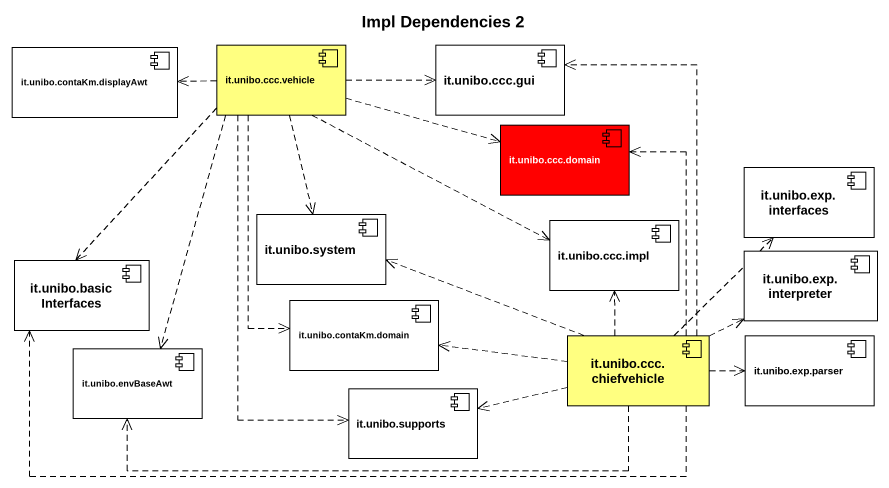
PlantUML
@startuml
title Impl Dependencies 2
component "it.unibo.contaKm.displayAwt" as it_unibo_contaKm_displayAwt
component "it.unibo.ccc.vehicle" as it_unibo_ccc_vehicle #FFFF80
component "it.unibo.ccc.gui" as it_unibo_ccc_gui
component "it.unibo.ccc.domain" as it_unibo_ccc_domain #FF0000
component "it.unibo.exp.interfaces" as it_unibo_exp_interfaces
component "it.unibo.system" as it_unibo_system
component "it.unibo.ccc.impl" as it_unibo_ccc_impl
component "it.unibo.basicInterfaces" as it_unibo_basicInterfaces
component "it.unibo.exp.interpreter" as it_unibo_exp_interpreter
component "it.unibo.envBaseAwt" as it_unibo_envBaseAwt
component "it.unibo.contaKm.domain" as it_unibo_contaKm_domain
component "it.unibo.ccc.chiefvehicle" as it_unibo_ccc_chiefvehicle #FFFF80
component "it.unibo.exp.parser" as it_unibo_exp_parser
component "it.unibo.supports" as it_unibo_supports
it_unibo_ccc_vehicle .left.> it_unibo_contaKm_displayAwt
it_unibo_ccc_vehicle .right.> it_unibo_ccc_gui
it_unibo_ccc_vehicle .right.> it_unibo_ccc_domain
it_unibo_ccc_vehicle ..> it_unibo_system
it_unibo_ccc_vehicle .right.> it_unibo_ccc_impl
it_unibo_ccc_vehicle ..> it_unibo_basicInterfaces
it_unibo_ccc_vehicle ..> it_unibo_envBaseAwt
it_unibo_ccc_vehicle ..> it_unibo_contaKm_domain
it_unibo_ccc_vehicle ..> it_unibo_supports
it_unibo_ccc_chiefvehicle .up.> it_unibo_ccc_gui
it_unibo_ccc_chiefvehicle .up.> it_unibo_ccc_domain
it_unibo_ccc_chiefvehicle .up.> it_unibo_exp_interfaces
it_unibo_ccc_chiefvehicle .left.> it_unibo_system
it_unibo_ccc_chiefvehicle .up.> it_unibo_ccc_impl
it_unibo_ccc_chiefvehicle .left.> it_unibo_basicInterfaces
it_unibo_ccc_chiefvehicle .right.> it_unibo_exp_interpreter
it_unibo_ccc_chiefvehicle .left.> it_unibo_envBaseAwt
it_unibo_ccc_chiefvehicle .left.> it_unibo_contaKm_domain
it_unibo_ccc_chiefvehicle .right.> it_unibo_exp_parser
it_unibo_ccc_chiefvehicle .left.> it_unibo_supports
@enduml
